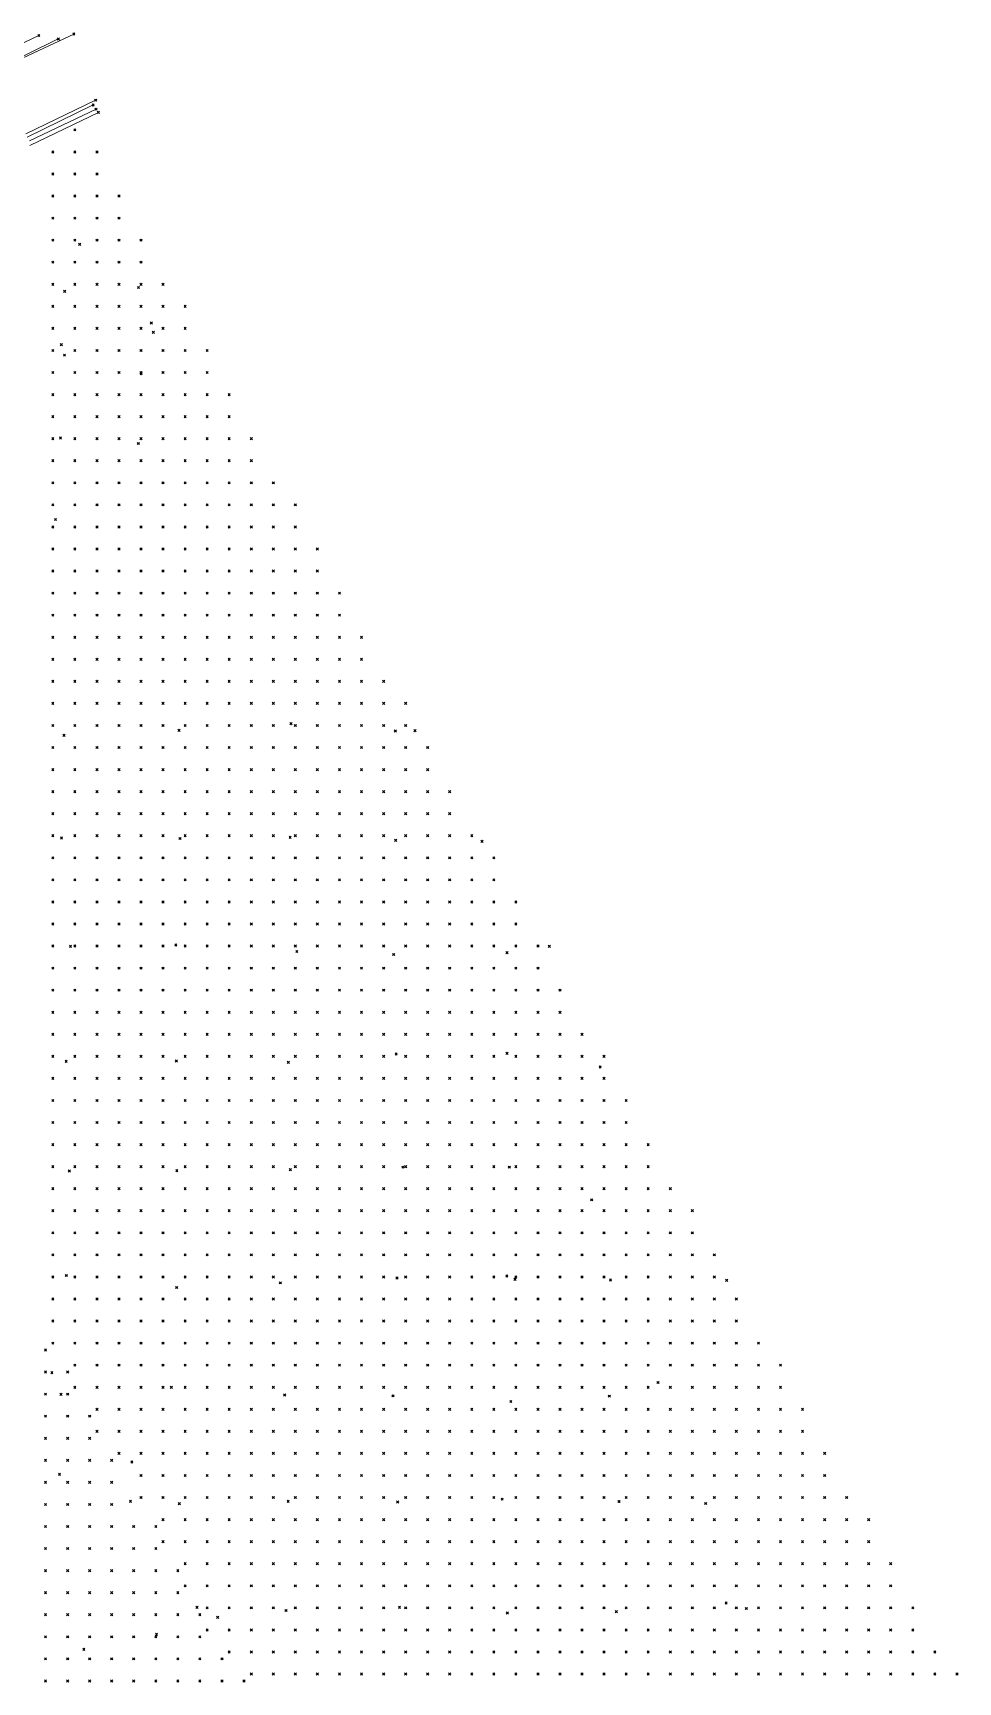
# Model space of a CAD drawing. Header units: metres. Extents: x 441556 to 446409, y 432338 to 461058.
# Drawn here: x 446003.3 to 446129.1, y 433655.2 to 433879.4 of the extents above; entities that cross this region are included whole.
import ezdxf

# ---------------------------------------------------------------- set-up
doc = ezdxf.new("R2010")
doc.units = ezdxf.units.M
doc.header["$MEASUREMENT"] = 0
doc.header["$PDMODE"] = 35
doc.header["$PDSIZE"] = 0.15
for name, color, linetype, lineweight in [('DTM-BRE-RevN_GRP_CANAL IRIGATIE SUS', 2, 'Continuous', 0), ('DTM-BRE-RevN_GRP_CAROSABIL', 2, 'Continuous', 0), ('DTM-BRE-RevN_GRP_DIG', 2, 'Continuous', 0), ('DTM-BRE-RevN_GRP_Fund canal', 2, 'Continuous', 0), ('DTM-NOK-RevN_LIDAR_co_lidar', 91, 'Continuous', 0), ('DTM-NOK-RevN_RTK', 32, 'Continuous', 0)]:
    doc.layers.add(name, color=color, linetype=linetype, lineweight=lineweight)

msp = doc.modelspace()

# ---------------------------------------------------------------- linework, layer by layer
at = {"layer": 'DTM-BRE-RevN_GRP_CANAL IRIGATIE SUS'}
for p, q in [((446008.831, 433879.295, 326.849), (445988.778, 433869.981, 326.567)), ((446011.79, 433870.316, 323.533), (446002.304, 433865.721, 323.466)), ((446012.159, 433868.646, 323.503), (446002.849, 433864.138, 323.39))]:
    msp.add_line(p, q, dxfattribs=at)
at = {"layer": 'DTM-BRE-RevN_GRP_CAROSABIL'}
msp.add_line((445984.549, 433869.821, 326.751), (446004.065, 433879.098, 326.911), dxfattribs=at)
at = {"layer": 'DTM-BRE-RevN_GRP_DIG'}
msp.add_line((445996.286, 433873.548, 326.573), (446006.71, 433878.627, 326.843), dxfattribs=at)
at = {"layer": 'DTM-BRE-RevN_GRP_Fund canal'}
for p, q in [((446011.448, 433869.666, 322.959), (446002.462, 433865.267, 322.933)), ((446011.849, 433869.082, 322.89), (446002.786, 433864.765, 322.902))]:
    msp.add_line(p, q, dxfattribs=at)
at = {"layer": 'DTM-NOK-RevN_LIDAR_co_lidar'}
for p in [(446008.963, 433866.27, 323.148), (446005.964, 433863.271, 323.372), (446008.963, 433863.271, 323.593), (446011.963, 433863.271, 323.785), (446005.964, 433860.272, 323.721), (446008.963, 433860.272, 324.094), (446011.963, 433860.272, 324.452), (446005.964, 433857.272, 324.567), (446008.963, 433857.272, 324.608), (446011.963, 433857.272, 324.651), (446014.962, 433857.272, 324.688), (446005.964, 433854.273, 324.674), (446008.963, 433854.273, 324.728), (446011.963, 433854.273, 324.701), (446014.962, 433854.273, 324.797), (446005.964, 433851.274, 324.718), (446008.963, 433851.274, 324.765), (446011.963, 433851.274, 324.752), (446014.962, 433851.274, 324.766), (446017.961, 433851.274, 324.687), (446005.964, 433848.274, 324.565), (446008.963, 433848.274, 324.674), (446011.963, 433848.274, 324.725), (446014.962, 433848.274, 324.722), (446017.961, 433848.274, 324.729), (446005.964, 433845.275, 324.534), (446008.963, 433845.275, 324.57), (446011.963, 433845.275, 324.686), (446014.962, 433845.275, 324.655), (446017.961, 433845.275, 324.607), (446020.961, 433845.275, 324.619), (446005.964, 433842.275, 324.44), (446008.963, 433842.275, 324.473), (446011.963, 433842.275, 324.519), (446014.962, 433842.275, 324.533), (446017.961, 433842.275, 324.52), (446020.961, 433842.275, 324.547), (446023.96, 433842.275, 324.623), (446005.964, 433839.276, 324.429), (446008.963, 433839.276, 324.502), (446011.963, 433839.276, 324.637), (446014.962, 433839.276, 324.694), (446017.961, 433839.276, 324.736), (446020.961, 433839.276, 324.803), (446023.96, 433839.276, 325.004), (446005.964, 433836.277, 324.681), (446008.963, 433836.277, 324.736), (446011.963, 433836.277, 324.894), (446014.962, 433836.277, 325.069), (446017.961, 433836.277, 325.158), (446020.961, 433836.277, 325.152), (446023.96, 433836.277, 325.149), (446026.96, 433836.277, 325.147), (446005.964, 433833.277, 325.058), (446008.963, 433833.277, 325.032), (446011.963, 433833.277, 325.032), (446014.962, 433833.277, 325.088), (446017.961, 433833.277, 325.131), (446020.961, 433833.277, 325.164), (446023.96, 433833.277, 325.169), (446026.96, 433833.277, 325.177), (446005.964, 433830.278, 325.024), (446008.963, 433830.278, 325.02), (446011.963, 433830.278, 325.019), (446014.962, 433830.278, 325.078), (446017.961, 433830.278, 325.155), (446020.961, 433830.278, 325.199), (446023.96, 433830.278, 325.191), (446026.96, 433830.278, 325.173), (446029.959, 433830.278, 325.175), (446005.964, 433827.278, 325.026), (446008.963, 433827.278, 325.054), (446011.963, 433827.278, 325.051), (446014.962, 433827.278, 325.07), (446017.961, 433827.278, 325.12), (446020.961, 433827.278, 325.144), (446023.96, 433827.278, 325.183), (446026.96, 433827.278, 325.227), (446029.959, 433827.278, 325.251), (446005.964, 433824.279, 325.02), (446008.963, 433824.279, 325.04), (446011.963, 433824.279, 325.063), (446014.962, 433824.279, 325.064), (446017.961, 433824.279, 325.14), (446020.961, 433824.279, 325.203), (446023.96, 433824.279, 325.252), (446026.96, 433824.279, 325.292), (446029.959, 433824.279, 325.321), (446032.958, 433824.279, 325.345), (446005.964, 433821.28, 325.084), (446008.963, 433821.28, 325.114), (446011.963, 433821.28, 325.131), (446014.962, 433821.28, 325.127), (446017.961, 433821.28, 325.164), (446020.961, 433821.28, 325.242), (446023.96, 433821.28, 325.285), (446026.96, 433821.28, 325.29), (446029.959, 433821.28, 325.295), (446032.958, 433821.28, 325.271), (446005.964, 433818.28, 325.043), (446008.963, 433818.28, 325.096), (446011.963, 433818.28, 325.094), (446014.962, 433818.28, 325.084), (446017.961, 433818.28, 325.09), (446020.961, 433818.28, 325.127), (446023.96, 433818.28, 325.189), (446026.96, 433818.28, 325.233), (446029.959, 433818.28, 325.276), (446032.958, 433818.28, 325.334), (446035.958, 433818.28, 325.356), (446005.964, 433815.281, 324.941), (446008.963, 433815.281, 324.985), (446011.963, 433815.281, 325.004), (446014.962, 433815.281, 325.043), (446017.961, 433815.281, 325.073), (446020.961, 433815.281, 325.133), (446023.96, 433815.281, 325.229), (446026.96, 433815.281, 325.284), (446029.959, 433815.281, 325.298), (446032.958, 433815.281, 325.358), (446035.958, 433815.281, 325.381), (446038.957, 433815.281, 325.38), (446005.964, 433812.282, 324.92), (446008.963, 433812.282, 324.987), (446011.963, 433812.282, 325.068), (446014.962, 433812.282, 325.108), (446017.961, 433812.282, 325.153), (446020.961, 433812.282, 325.196), (446023.96, 433812.282, 325.226), (446026.96, 433812.282, 325.282), (446029.959, 433812.282, 325.33), (446032.958, 433812.282, 325.397), (446035.958, 433812.282, 325.435), (446038.957, 433812.282, 325.493), (446005.964, 433809.282, 324.952), (446008.963, 433809.282, 325.034), (446011.963, 433809.282, 325.108), (446014.962, 433809.282, 325.161), (446017.961, 433809.282, 325.181), (446020.961, 433809.282, 325.277), (446023.96, 433809.282, 325.343), (446026.96, 433809.282, 325.402), (446029.959, 433809.282, 325.472), (446032.958, 433809.282, 325.513), (446035.958, 433809.282, 325.527), (446038.957, 433809.282, 325.545), (446041.956, 433809.282, 325.52), (446005.964, 433806.283, 325.009), (446008.963, 433806.283, 325.122), (446011.963, 433806.283, 325.231), (446014.962, 433806.283, 325.332), (446017.961, 433806.283, 325.402), (446020.961, 433806.283, 325.422), (446023.96, 433806.283, 325.444), (446026.96, 433806.283, 325.485), (446029.959, 433806.283, 325.504), (446032.958, 433806.283, 325.507), (446035.958, 433806.283, 325.474), (446038.957, 433806.283, 325.442), (446041.956, 433806.283, 325.409), (446005.964, 433803.283, 325.164), (446008.963, 433803.283, 325.318), (446011.963, 433803.283, 325.38), (446014.962, 433803.283, 325.441), (446017.961, 433803.283, 325.47), (446020.961, 433803.283, 325.459), (446023.96, 433803.283, 325.435), (446026.96, 433803.283, 325.394), (446029.959, 433803.283, 325.383), (446032.958, 433803.283, 325.416), (446035.958, 433803.283, 325.422), (446038.957, 433803.283, 325.487), (446041.956, 433803.283, 325.518), (446044.956, 433803.283, 325.563), (446005.964, 433800.284, 325.212), (446008.963, 433800.284, 325.305), (446011.963, 433800.284, 325.353), (446014.962, 433800.284, 325.372), (446017.961, 433800.284, 325.385), (446020.961, 433800.284, 325.389), (446023.96, 433800.284, 325.385), (446026.96, 433800.284, 325.4), (446029.959, 433800.284, 325.434), (446032.958, 433800.284, 325.492), (446035.958, 433800.284, 325.531), (446038.957, 433800.284, 325.558), (446041.956, 433800.284, 325.617), (446044.956, 433800.284, 325.655), (446005.964, 433797.285, 325.158), (446008.963, 433797.285, 325.269), (446011.963, 433797.285, 325.343), (446014.962, 433797.285, 325.409), (446017.961, 433797.285, 325.456), (446020.961, 433797.285, 325.457), (446023.96, 433797.285, 325.486), (446026.96, 433797.285, 325.514), (446029.959, 433797.285, 325.58), (446032.958, 433797.285, 325.607), (446035.958, 433797.285, 325.635), (446038.957, 433797.285, 325.684), (446041.956, 433797.285, 325.724), (446044.956, 433797.285, 325.766), (446047.955, 433797.285, 325.789), (446005.964, 433794.285, 325.205), (446008.963, 433794.285, 325.365), (446011.963, 433794.285, 325.423), (446014.962, 433794.285, 325.475), (446017.961, 433794.285, 325.551), (446020.961, 433794.285, 325.568), (446023.96, 433794.285, 325.589), (446026.96, 433794.285, 325.645), (446029.959, 433794.285, 325.648), (446032.958, 433794.285, 325.674), (446035.958, 433794.285, 325.695), (446038.957, 433794.285, 325.742), (446041.956, 433794.285, 325.764), (446044.956, 433794.285, 325.764), (446047.955, 433794.285, 325.741), (446005.964, 433791.286, 325.251), (446008.963, 433791.286, 325.356), (446011.963, 433791.286, 325.464), (446014.962, 433791.286, 325.563), (446017.961, 433791.286, 325.632), (446020.961, 433791.286, 325.669), (446023.96, 433791.286, 325.669), (446026.96, 433791.286, 325.678), (446029.959, 433791.286, 325.67), (446032.958, 433791.286, 325.691), (446035.958, 433791.286, 325.711), (446038.957, 433791.286, 325.697), (446041.956, 433791.286, 325.659), (446044.956, 433791.286, 325.651), (446047.955, 433791.286, 325.642), (446050.955, 433791.286, 325.574), (446005.964, 433788.286, 325.261), (446008.963, 433788.286, 325.315), (446011.963, 433788.286, 325.469), (446014.962, 433788.286, 325.529), (446017.961, 433788.286, 325.616), (446020.961, 433788.286, 325.65), (446023.96, 433788.286, 325.669), (446026.96, 433788.286, 325.656), (446029.959, 433788.286, 325.645), (446032.958, 433788.286, 325.609), (446035.958, 433788.286, 325.584), (446038.957, 433788.286, 325.54), (446041.956, 433788.286, 325.518), (446044.956, 433788.286, 325.539), (446047.955, 433788.286, 325.557), (446050.955, 433788.286, 325.593), (446053.954, 433788.286, 325.614), (446005.964, 433785.287, 325.22), (446008.963, 433785.287, 325.281), (446011.963, 433785.287, 325.415), (446014.962, 433785.287, 325.463), (446017.961, 433785.287, 325.546), (446020.961, 433785.287, 325.599), (446023.96, 433785.287, 325.606), (446026.96, 433785.287, 325.559), (446029.959, 433785.287, 325.5), (446032.958, 433785.287, 325.475), (446035.958, 433785.287, 325.479), (446038.957, 433785.287, 325.501), (446041.956, 433785.287, 325.542), (446044.956, 433785.287, 325.568), (446047.955, 433785.287, 325.584), (446050.955, 433785.287, 325.611), (446053.954, 433785.287, 325.675), (446005.964, 433782.288, 325.114), (446008.963, 433782.288, 325.229), (446011.963, 433782.288, 325.297), (446014.962, 433782.288, 325.352), (446017.961, 433782.288, 325.405), (446020.961, 433782.288, 325.456), (446023.96, 433782.288, 325.454), (446026.96, 433782.288, 325.482), (446029.959, 433782.288, 325.497), (446032.958, 433782.288, 325.522), (446035.958, 433782.288, 325.522), (446038.957, 433782.288, 325.546), (446041.956, 433782.288, 325.618), (446044.956, 433782.288, 325.653), (446047.955, 433782.288, 325.682), (446050.955, 433782.288, 325.74), (446053.954, 433782.288, 325.779), (446056.953, 433782.288, 325.811), (446005.964, 433779.288, 325.029), (446008.963, 433779.288, 325.133), (446011.963, 433779.288, 325.198), (446014.962, 433779.288, 325.251), (446017.961, 433779.288, 325.342), (446020.961, 433779.288, 325.445), (446023.96, 433779.288, 325.476), (446026.96, 433779.288, 325.496), (446029.959, 433779.288, 325.532), (446032.958, 433779.288, 325.587), (446035.958, 433779.288, 325.594), (446038.957, 433779.288, 325.64), (446041.956, 433779.288, 325.698), (446044.956, 433779.288, 325.721), (446047.955, 433779.288, 325.728), (446050.955, 433779.288, 325.754), (446053.954, 433779.288, 325.753), (446056.953, 433779.288, 325.814), (446005.964, 433776.289, 325.069), (446008.963, 433776.289, 325.13), (446011.963, 433776.289, 325.202), (446014.962, 433776.289, 325.272), (446017.961, 433776.289, 325.384), (446020.961, 433776.289, 325.467), (446023.96, 433776.289, 325.506), (446026.96, 433776.289, 325.556), (446029.959, 433776.289, 325.599), (446032.958, 433776.289, 325.638), (446035.958, 433776.289, 325.618), (446038.957, 433776.289, 325.64), (446041.956, 433776.289, 325.687), (446044.956, 433776.289, 325.719), (446047.955, 433776.289, 325.76), (446050.955, 433776.289, 325.782), (446053.954, 433776.289, 325.834), (446056.953, 433776.289, 325.902), (446059.953, 433776.289, 325.897), (446005.964, 433773.29, 325.106), (446008.963, 433773.29, 325.132), (446011.963, 433773.29, 325.198), (446014.962, 433773.29, 325.289), (446017.961, 433773.29, 325.416), (446020.961, 433773.29, 325.513), (446023.96, 433773.29, 325.547), (446026.96, 433773.29, 325.582), (446029.959, 433773.29, 325.598), (446032.958, 433773.29, 325.65), (446035.958, 433773.29, 325.645), (446038.957, 433773.29, 325.661), (446041.956, 433773.29, 325.714), (446044.956, 433773.29, 325.745), (446047.955, 433773.29, 325.786), (446050.955, 433773.29, 325.761), (446053.954, 433773.29, 325.787), (446056.953, 433773.29, 325.802), (446059.953, 433773.29, 325.829), (446005.964, 433770.29, 325.022), (446008.963, 433770.29, 325.049), (446011.963, 433770.29, 325.134), (446014.962, 433770.29, 325.227), (446017.961, 433770.29, 325.348), (446020.961, 433770.29, 325.519), (446023.96, 433770.29, 325.601), (446026.96, 433770.29, 325.627), (446029.959, 433770.29, 325.641), (446032.958, 433770.29, 325.695), (446035.958, 433770.29, 325.684), (446038.957, 433770.29, 325.659), (446041.956, 433770.29, 325.673), (446044.956, 433770.29, 325.725), (446047.955, 433770.29, 325.742), (446050.955, 433770.29, 325.745), (446053.954, 433770.29, 325.756), (446056.953, 433770.29, 325.763), (446059.953, 433770.29, 325.8), (446062.952, 433770.29, 325.831), (446005.964, 433767.291, 325.087), (446008.963, 433767.291, 325.109), (446011.963, 433767.291, 325.172), (446014.962, 433767.291, 325.216), (446017.961, 433767.291, 325.347), (446020.961, 433767.291, 325.493), (446023.96, 433767.291, 325.591), (446026.96, 433767.291, 325.665), (446029.959, 433767.291, 325.698), (446032.958, 433767.291, 325.671), (446035.958, 433767.291, 325.641), (446038.957, 433767.291, 325.604), (446041.956, 433767.291, 325.682), (446044.956, 433767.291, 325.763), (446047.955, 433767.291, 325.773), (446050.955, 433767.291, 325.7), (446053.954, 433767.291, 325.72), (446056.953, 433767.291, 325.728), (446059.953, 433767.291, 325.756), (446062.952, 433767.291, 325.772), (446065.952, 433767.291, 325.802), (446005.964, 433764.291, 325.114), (446008.963, 433764.291, 325.165), (446011.963, 433764.291, 325.2), (446014.962, 433764.291, 325.287), (446017.961, 433764.291, 325.371), (446020.961, 433764.291, 325.453), (446023.96, 433764.291, 325.561), (446026.96, 433764.291, 325.611), (446029.959, 433764.291, 325.639), (446032.958, 433764.291, 325.551), (446035.958, 433764.291, 325.553), (446038.957, 433764.291, 325.545), (446041.956, 433764.291, 325.596), (446044.956, 433764.291, 325.602), (446047.955, 433764.291, 325.619), (446050.955, 433764.291, 325.644), (446053.954, 433764.291, 325.64), (446056.953, 433764.291, 325.665), (446059.953, 433764.291, 325.697), (446062.952, 433764.291, 325.736), (446065.952, 433764.291, 325.828), (446005.964, 433761.292, 325.215), (446008.963, 433761.292, 325.3), (446011.963, 433761.292, 325.411), (446014.962, 433761.292, 325.41), (446017.961, 433761.292, 325.382), (446020.961, 433761.292, 325.387), (446023.96, 433761.292, 325.508), (446026.96, 433761.292, 325.603), (446029.959, 433761.292, 325.573), (446032.958, 433761.292, 325.511), (446035.958, 433761.292, 325.515), (446038.957, 433761.292, 325.489), (446041.956, 433761.292, 325.522), (446044.956, 433761.292, 325.515), (446047.955, 433761.292, 325.552), (446050.955, 433761.292, 325.606), (446053.954, 433761.292, 325.638), (446056.953, 433761.292, 325.693), (446059.953, 433761.292, 325.826), (446062.952, 433761.292, 325.921), (446065.952, 433761.292, 326.02), (446068.951, 433761.292, 326.067), (446005.964, 433758.293, 325.301), (446008.963, 433758.293, 325.369), (446011.963, 433758.293, 325.408), (446014.962, 433758.293, 325.386), (446017.961, 433758.293, 325.347), (446020.961, 433758.293, 325.337), (446023.96, 433758.293, 325.473), (446026.96, 433758.293, 325.614), (446029.959, 433758.293, 325.588), (446032.958, 433758.293, 325.494), (446035.958, 433758.293, 325.439), (446038.957, 433758.293, 325.437), (446041.956, 433758.293, 325.477), (446044.956, 433758.293, 325.497), (446047.955, 433758.293, 325.643), (446050.955, 433758.293, 325.786), (446053.954, 433758.293, 325.87), (446056.953, 433758.293, 325.874), (446059.953, 433758.293, 325.931), (446062.952, 433758.293, 325.978), (446065.952, 433758.293, 326.067), (446068.951, 433758.293, 326.078), (446005.964, 433755.293, 325.247), (446008.963, 433755.293, 325.239), (446011.963, 433755.293, 325.277), (446014.962, 433755.293, 325.288), (446017.961, 433755.293, 325.274), (446020.961, 433755.293, 325.307), (446023.96, 433755.293, 325.392), (446026.96, 433755.293, 325.452), (446029.959, 433755.293, 325.476), (446032.958, 433755.293, 325.499), (446035.958, 433755.293, 325.451), (446038.957, 433755.293, 325.487), (446041.956, 433755.293, 325.643), (446044.956, 433755.293, 325.688), (446047.955, 433755.293, 325.743), (446050.955, 433755.293, 325.832), (446053.954, 433755.293, 325.921), (446056.953, 433755.293, 325.9), (446059.953, 433755.293, 325.924), (446062.952, 433755.293, 325.939), (446065.952, 433755.293, 325.999), (446068.951, 433755.293, 326.005), (446071.95, 433755.293, 326.022), (446005.964, 433752.294, 325.112), (446008.963, 433752.294, 325.116), (446011.963, 433752.294, 325.148), (446014.962, 433752.294, 325.193), (446017.961, 433752.294, 325.181), (446020.961, 433752.294, 325.301), (446023.96, 433752.294, 325.442), (446026.96, 433752.294, 325.523), (446029.959, 433752.294, 325.565), (446032.958, 433752.294, 325.642), (446035.958, 433752.294, 325.683), (446038.957, 433752.294, 325.718), (446041.956, 433752.294, 325.706), (446044.956, 433752.294, 325.762), (446047.955, 433752.294, 325.791), (446050.955, 433752.294, 325.84), (446053.954, 433752.294, 325.844), (446056.953, 433752.294, 325.842), (446059.953, 433752.294, 325.879), (446062.952, 433752.294, 325.912), (446065.952, 433752.294, 325.949), (446068.951, 433752.294, 325.953), (446071.95, 433752.294, 325.999), (446005.964, 433749.294, 325.041), (446008.963, 433749.294, 325.07), (446011.963, 433749.294, 325.101), (446014.962, 433749.294, 325.132), (446017.961, 433749.294, 325.172), (446020.961, 433749.294, 325.38), (446023.96, 433749.294, 325.522), (446026.96, 433749.294, 325.613), (446029.959, 433749.294, 325.71), (446032.958, 433749.294, 325.741), (446035.958, 433749.294, 325.801), (446038.957, 433749.294, 325.732), (446041.956, 433749.294, 325.709), (446044.956, 433749.294, 325.722), (446047.955, 433749.294, 325.743), (446050.955, 433749.294, 325.786), (446053.954, 433749.294, 325.779), (446056.953, 433749.294, 325.772), (446059.953, 433749.294, 325.873), (446062.952, 433749.294, 325.901), (446065.952, 433749.294, 325.901), (446068.951, 433749.294, 325.887), (446071.95, 433749.294, 325.962), (446074.95, 433749.294, 326.137), (446005.964, 433746.295, 325.03), (446008.963, 433746.295, 325.118), (446011.963, 433746.295, 325.242), (446014.962, 433746.295, 325.28), (446017.961, 433746.295, 325.366), (446020.961, 433746.295, 325.47), (446023.96, 433746.295, 325.534), (446026.96, 433746.295, 325.636), (446029.959, 433746.295, 325.732), (446032.958, 433746.295, 325.774), (446035.958, 433746.295, 325.762), (446038.957, 433746.295, 325.677), (446041.956, 433746.295, 325.662), (446044.956, 433746.295, 325.668), (446047.955, 433746.295, 325.755), (446050.955, 433746.295, 325.767), (446053.954, 433746.295, 325.763), (446056.953, 433746.295, 325.793), (446059.953, 433746.295, 325.824), (446062.952, 433746.295, 325.846), (446065.952, 433746.295, 325.88), (446068.951, 433746.295, 325.947), (446071.95, 433746.295, 326.061), (446074.95, 433746.295, 326.253), (446005.964, 433743.296, 325.145), (446008.963, 433743.296, 325.232), (446011.963, 433743.296, 325.35), (446014.962, 433743.296, 325.431), (446017.961, 433743.296, 325.55), (446020.961, 433743.296, 325.614), (446023.96, 433743.296, 325.592), (446026.96, 433743.296, 325.612), (446029.959, 433743.296, 325.647), (446032.958, 433743.296, 325.713), (446035.958, 433743.296, 325.662), (446038.957, 433743.296, 325.655), (446041.956, 433743.296, 325.689), (446044.956, 433743.296, 325.701), (446047.955, 433743.296, 325.728), (446050.955, 433743.296, 325.746), (446053.954, 433743.296, 325.824), (446056.953, 433743.296, 325.856), (446059.953, 433743.296, 325.885), (446062.952, 433743.296, 325.924), (446065.952, 433743.296, 325.936), (446068.951, 433743.296, 326.044), (446071.95, 433743.296, 326.196), (446074.95, 433743.296, 326.351), (446077.949, 433743.296, 326.406), (446005.964, 433740.296, 325.268), (446008.963, 433740.296, 325.343), (446011.963, 433740.296, 325.408), (446014.962, 433740.296, 325.483), (446017.961, 433740.296, 325.577), (446020.961, 433740.296, 325.628), (446023.96, 433740.296, 325.613), (446026.96, 433740.296, 325.596), (446029.959, 433740.296, 325.597), (446032.958, 433740.296, 325.707), (446035.958, 433740.296, 325.678), (446038.957, 433740.296, 325.689), (446041.956, 433740.296, 325.717), (446044.956, 433740.296, 325.781), (446047.955, 433740.296, 325.847), (446050.955, 433740.296, 325.909), (446053.954, 433740.296, 325.943), (446056.953, 433740.296, 325.931), (446059.953, 433740.296, 325.982), (446062.952, 433740.296, 326.026), (446065.952, 433740.296, 326.009), (446068.951, 433740.296, 326.007), (446071.95, 433740.296, 326.171), (446074.95, 433740.296, 326.348), (446077.949, 433740.296, 326.357), (446080.948, 433740.296, 326.322), (446005.964, 433737.297, 325.34), (446008.963, 433737.297, 325.39), (446011.963, 433737.297, 325.472), (446014.962, 433737.297, 325.562), (446017.961, 433737.297, 325.632), (446020.961, 433737.297, 325.648), (446023.96, 433737.297, 325.608), (446026.96, 433737.297, 325.567), (446029.959, 433737.297, 325.551), (446032.958, 433737.297, 325.661), (446035.958, 433737.297, 325.738), (446038.957, 433737.297, 325.822), (446041.956, 433737.297, 325.907), (446044.956, 433737.297, 325.992), (446047.955, 433737.297, 326.07), (446050.955, 433737.297, 326.127), (446053.954, 433737.297, 326.129), (446056.953, 433737.297, 325.979), (446059.953, 433737.297, 325.976), (446062.952, 433737.297, 325.946), (446065.952, 433737.297, 325.991), (446068.951, 433737.297, 326.142), (446071.95, 433737.297, 326.398), (446074.95, 433737.297, 326.629), (446077.949, 433737.297, 326.394), (446080.948, 433737.297, 326.337), (446005.964, 433734.298, 325.406), (446008.963, 433734.298, 325.466), (446011.963, 433734.298, 325.514), (446014.962, 433734.298, 325.553), (446017.961, 433734.298, 325.609), (446020.961, 433734.298, 325.585), (446023.96, 433734.298, 325.6), (446026.96, 433734.298, 325.646), (446029.959, 433734.298, 325.72), (446032.958, 433734.298, 325.798), (446035.958, 433734.298, 325.915), (446038.957, 433734.298, 326.061), (446041.956, 433734.298, 326.097), (446044.956, 433734.298, 326.063), (446047.955, 433734.298, 326.085), (446050.955, 433734.298, 326.055), (446053.954, 433734.298, 326.005), (446056.953, 433734.298, 325.86), (446059.953, 433734.298, 325.888), (446062.952, 433734.298, 326.006), (446065.952, 433734.298, 326.425), (446068.951, 433734.298, 326.81), (446071.95, 433734.298, 326.665), (446074.95, 433734.298, 326.45), (446077.949, 433734.298, 326.454), (446080.948, 433734.298, 326.276), (446083.948, 433734.298, 326.723), (446005.964, 433731.298, 325.392), (446008.963, 433731.298, 325.422), (446011.963, 433731.298, 325.433), (446014.962, 433731.298, 325.455), (446017.961, 433731.298, 325.547), (446020.961, 433731.298, 325.529), (446023.96, 433731.298, 325.597), (446026.96, 433731.298, 325.7), (446029.959, 433731.298, 325.799), (446032.958, 433731.298, 325.899), (446035.958, 433731.298, 325.941), (446038.957, 433731.298, 326.049), (446041.956, 433731.298, 326.056), (446044.956, 433731.298, 326.02), (446047.955, 433731.298, 326.013), (446050.955, 433731.298, 325.954), (446053.954, 433731.298, 325.942), (446056.953, 433731.298, 325.885), (446059.953, 433731.298, 325.867), (446062.952, 433731.298, 326.08), (446065.952, 433731.298, 326.546), (446068.951, 433731.298, 326.871), (446071.95, 433731.298, 326.528), (446074.95, 433731.298, 326.417), (446077.949, 433731.298, 326.659), (446080.948, 433731.298, 326.207), (446083.948, 433731.298, 326.735), (446005.964, 433728.299, 325.336), (446008.963, 433728.299, 325.382), (446011.963, 433728.299, 325.385), (446014.962, 433728.299, 325.426), (446017.961, 433728.299, 325.5), (446020.961, 433728.299, 325.522), (446023.96, 433728.299, 325.587), (446026.96, 433728.299, 325.712), (446029.959, 433728.299, 325.795), (446032.958, 433728.299, 325.916), (446035.958, 433728.299, 325.899), (446038.957, 433728.299, 325.92), (446041.956, 433728.299, 325.915), (446044.956, 433728.299, 325.925), (446047.955, 433728.299, 325.927), (446050.955, 433728.299, 325.918), (446053.954, 433728.299, 325.905), (446056.953, 433728.299, 325.877), (446059.953, 433728.299, 325.937), (446062.952, 433728.299, 326.063), (446065.952, 433728.299, 326.286), (446068.951, 433728.299, 326.463), (446071.95, 433728.299, 326.413), (446074.95, 433728.299, 326.467), (446077.949, 433728.299, 326.639), (446080.948, 433728.299, 326.486), (446083.948, 433728.299, 326.759), (446086.947, 433728.299, 327.162), (446005.964, 433725.299, 325.321), (446008.963, 433725.299, 325.366), (446011.963, 433725.299, 325.401), (446014.962, 433725.299, 325.458), (446017.961, 433725.299, 325.484), (446020.961, 433725.299, 325.519), (446023.96, 433725.299, 325.593), (446026.96, 433725.299, 325.671), (446029.959, 433725.299, 325.752), (446032.958, 433725.299, 325.801), (446035.958, 433725.299, 325.811), (446038.957, 433725.299, 325.856), (446041.956, 433725.299, 325.867), (446044.956, 433725.299, 325.882), (446047.955, 433725.299, 325.899), (446050.955, 433725.299, 325.916), (446053.954, 433725.299, 325.946), (446056.953, 433725.299, 325.958), (446059.953, 433725.299, 326.026), (446062.952, 433725.299, 326.048), (446065.952, 433725.299, 326.065), (446068.951, 433725.299, 326.052), (446071.95, 433725.299, 326.253), (446074.95, 433725.299, 326.431), (446077.949, 433725.299, 326.565), (446080.948, 433725.299, 326.662), (446083.948, 433725.299, 327.187), (446086.947, 433725.299, 327.293), (446005.964, 433722.3, 325.363), (446008.963, 433722.3, 325.412), (446011.963, 433722.3, 325.441), (446014.962, 433722.3, 325.435), (446017.961, 433722.3, 325.485), (446020.961, 433722.3, 325.531), (446023.96, 433722.3, 325.621), (446026.96, 433722.3, 325.66), (446029.959, 433722.3, 325.683), (446032.958, 433722.3, 325.738), (446035.958, 433722.3, 325.781), (446038.957, 433722.3, 325.837), (446041.956, 433722.3, 325.873), (446044.956, 433722.3, 325.881), (446047.955, 433722.3, 325.906), (446050.955, 433722.3, 325.935), (446053.954, 433722.3, 325.972), (446056.953, 433722.3, 325.993), (446059.953, 433722.3, 326.017), (446062.952, 433722.3, 326.033), (446065.952, 433722.3, 326.037), (446068.951, 433722.3, 326.048), (446071.95, 433722.3, 326.123), (446074.95, 433722.3, 326.372), (446077.949, 433722.3, 326.497), (446080.948, 433722.3, 326.766), (446083.948, 433722.3, 327.276), (446086.947, 433722.3, 327.371), (446089.947, 433722.3, 327.29), (446005.964, 433719.301, 325.474), (446008.963, 433719.301, 325.51), (446011.963, 433719.301, 325.554), (446014.962, 433719.301, 325.541), (446017.961, 433719.301, 325.563), (446020.961, 433719.301, 325.599), (446023.96, 433719.301, 325.596), (446026.96, 433719.301, 325.614), (446029.959, 433719.301, 325.657), (446032.958, 433719.301, 325.707), (446035.958, 433719.301, 325.766), (446038.957, 433719.301, 325.816), (446041.956, 433719.301, 325.847), (446044.956, 433719.301, 325.879), (446047.955, 433719.301, 325.894), (446050.955, 433719.301, 325.923), (446053.954, 433719.301, 325.966), (446056.953, 433719.301, 325.999), (446059.953, 433719.301, 326.03), (446062.952, 433719.301, 326.05), (446065.952, 433719.301, 326.074), (446068.951, 433719.301, 326.062), (446071.95, 433719.301, 326.065), (446074.95, 433719.301, 326.286), (446077.949, 433719.301, 326.502), (446080.948, 433719.301, 326.709), (446083.948, 433719.301, 327.419), (446086.947, 433719.301, 327.456), (446089.947, 433719.301, 327.413), (446092.946, 433719.301, 327.306), (446005.964, 433716.301, 325.552), (446008.963, 433716.301, 325.487), (446011.963, 433716.301, 325.506), (446014.962, 433716.301, 325.515), (446017.961, 433716.301, 325.539), (446020.961, 433716.301, 325.557), (446023.96, 433716.301, 325.593), (446026.96, 433716.301, 325.622), (446029.959, 433716.301, 325.645), (446032.958, 433716.301, 325.665), (446035.958, 433716.301, 325.702), (446038.957, 433716.301, 325.76), (446041.956, 433716.301, 325.822), (446044.956, 433716.301, 325.881), (446047.955, 433716.301, 325.927), (446050.955, 433716.301, 325.947), (446053.954, 433716.301, 325.983), (446056.953, 433716.301, 326.015), (446059.953, 433716.301, 326.009), (446062.952, 433716.301, 326.022), (446065.952, 433716.301, 326.062), (446068.951, 433716.301, 326.028), (446071.95, 433716.301, 326.03), (446074.95, 433716.301, 326.149), (446077.949, 433716.301, 326.47), (446080.948, 433716.301, 326.498), (446083.948, 433716.301, 327.207), (446086.947, 433716.301, 327.446), (446089.947, 433716.301, 327.452), (446092.946, 433716.301, 327.372), (446005.964, 433713.302, 325.478), (446008.963, 433713.302, 325.452), (446011.963, 433713.302, 325.467), (446014.962, 433713.302, 325.491), (446017.961, 433713.302, 325.519), (446020.961, 433713.302, 325.545), (446023.96, 433713.302, 325.596), (446026.96, 433713.302, 325.629), (446029.959, 433713.302, 325.631), (446032.958, 433713.302, 325.669), (446035.958, 433713.302, 325.725), (446038.957, 433713.302, 325.775), (446041.956, 433713.302, 325.824), (446044.956, 433713.302, 325.844), (446047.955, 433713.302, 325.887), (446050.955, 433713.302, 325.932), (446053.954, 433713.302, 325.949), (446056.953, 433713.302, 325.973), (446059.953, 433713.302, 326.001), (446062.952, 433713.302, 326.004), (446065.952, 433713.302, 326.055), (446068.951, 433713.302, 326.011), (446071.95, 433713.302, 326.043), (446074.95, 433713.302, 326.117), (446077.949, 433713.302, 326.296), (446080.948, 433713.302, 326.543), (446083.948, 433713.302, 326.713), (446086.947, 433713.302, 327.288), (446089.947, 433713.302, 327.422), (446092.946, 433713.302, 327.408), (446095.945, 433713.302, 327.386), (446005.964, 433710.302, 325.446), (446008.963, 433710.302, 325.453), (446011.963, 433710.302, 325.461), (446014.962, 433710.302, 325.514), (446017.961, 433710.302, 325.55), (446020.961, 433710.302, 325.613), (446023.96, 433710.302, 325.641), (446026.96, 433710.302, 325.654), (446029.959, 433710.302, 325.676), (446032.958, 433710.302, 325.69), (446035.958, 433710.302, 325.718), (446038.957, 433710.302, 325.744), (446041.956, 433710.302, 325.787), (446044.956, 433710.302, 325.808), (446047.955, 433710.302, 325.851), (446050.955, 433710.302, 325.918), (446053.954, 433710.302, 325.953), (446056.953, 433710.302, 326.007), (446059.953, 433710.302, 326.08), (446062.952, 433710.302, 326.131), (446065.952, 433710.302, 326.181), (446068.951, 433710.302, 326.154), (446071.95, 433710.302, 326.154), (446074.95, 433710.302, 326.14), (446077.949, 433710.302, 326.168), (446080.948, 433710.302, 326.565), (446083.948, 433710.302, 326.594), (446086.947, 433710.302, 327.036), (446089.947, 433710.302, 327.352), (446092.946, 433710.302, 327.405), (446095.945, 433710.302, 327.351), (446005.964, 433707.303, 325.412), (446008.963, 433707.303, 325.48), (446011.963, 433707.303, 325.514), (446014.962, 433707.303, 325.55), (446017.961, 433707.303, 325.602), (446020.961, 433707.303, 325.596), (446023.96, 433707.303, 325.612), (446026.96, 433707.303, 325.665), (446029.959, 433707.303, 325.714), (446032.958, 433707.303, 325.693), (446035.958, 433707.303, 325.717), (446038.957, 433707.303, 325.725), (446041.956, 433707.303, 325.793), (446044.956, 433707.303, 325.835), (446047.955, 433707.303, 325.905), (446050.955, 433707.303, 326.014), (446053.954, 433707.303, 326.073), (446056.953, 433707.303, 326.104), (446059.953, 433707.303, 326.166), (446062.952, 433707.303, 326.181), (446065.952, 433707.303, 326.169), (446068.951, 433707.303, 326.087), (446071.95, 433707.303, 326.051), (446074.95, 433707.303, 326.048), (446077.949, 433707.303, 326.084), (446080.948, 433707.303, 326.667), (446083.948, 433707.303, 326.557), (446086.947, 433707.303, 326.693), (446089.947, 433707.303, 327.274), (446092.946, 433707.303, 327.359), (446095.945, 433707.303, 327.353), (446098.945, 433707.303, 327.344), (446005.964, 433704.304, 325.429), (446008.963, 433704.304, 325.488), (446011.963, 433704.304, 325.527), (446014.962, 433704.304, 325.587), (446017.961, 433704.304, 325.565), (446020.961, 433704.304, 325.614), (446023.96, 433704.304, 325.647), (446026.96, 433704.304, 325.673), (446029.959, 433704.304, 325.713), (446032.958, 433704.304, 325.745), (446035.958, 433704.304, 325.79), (446038.957, 433704.304, 325.862), (446041.956, 433704.304, 325.879), (446044.956, 433704.304, 325.935), (446047.955, 433704.304, 325.978), (446050.955, 433704.304, 326.033), (446053.954, 433704.304, 326.043), (446056.953, 433704.304, 326.03), (446059.953, 433704.304, 326.035), (446062.952, 433704.304, 326.018), (446065.952, 433704.304, 325.975), (446068.951, 433704.304, 325.943), (446071.95, 433704.304, 326.034), (446074.95, 433704.304, 326.12), (446077.949, 433704.304, 326.119), (446080.948, 433704.304, 326.656), (446083.948, 433704.304, 326.741), (446086.947, 433704.304, 326.74), (446089.947, 433704.304, 327.199), (446092.946, 433704.304, 327.302), (446095.945, 433704.304, 327.104), (446098.945, 433704.304, 327.019), (446004.973, 433700.366, 325.43), (446005.964, 433701.304, 325.442), (446008.963, 433701.304, 325.487), (446011.963, 433701.304, 325.533), (446014.962, 433701.304, 325.576), (446017.961, 433701.304, 325.615), (446020.961, 433701.304, 325.734), (446023.96, 433701.304, 325.795), (446026.96, 433701.304, 325.825), (446029.959, 433701.304, 325.855), (446032.958, 433701.304, 325.874), (446035.958, 433701.304, 325.876), (446038.957, 433701.304, 325.907), (446041.956, 433701.304, 325.867), (446044.956, 433701.304, 325.846), (446047.955, 433701.304, 325.831), (446050.955, 433701.304, 325.878), (446053.954, 433701.304, 325.901), (446056.953, 433701.304, 325.919), (446059.953, 433701.304, 325.946), (446062.952, 433701.304, 325.977), (446065.952, 433701.304, 326.025), (446068.951, 433701.304, 326.03), (446071.95, 433701.304, 326.126), (446074.95, 433701.304, 326.223), (446077.949, 433701.304, 326.216), (446080.948, 433701.304, 326.418), (446083.948, 433701.304, 326.929), (446086.947, 433701.304, 326.853), (446089.947, 433701.304, 326.88), (446092.946, 433701.304, 327.036), (446095.945, 433701.304, 327.003), (446098.945, 433701.304, 326.852), (446101.944, 433701.304, 326.679), (446008.963, 433698.305, 325.583), (446011.963, 433698.305, 325.67), (446014.962, 433698.305, 325.753), (446017.961, 433698.305, 325.79), (446020.961, 433698.305, 325.807), (446023.96, 433698.305, 325.85), (446026.96, 433698.305, 325.823), (446029.959, 433698.305, 325.826), (446032.958, 433698.305, 325.781), (446035.958, 433698.305, 325.758), (446038.957, 433698.305, 325.779), (446041.956, 433698.305, 325.798), (446044.956, 433698.305, 325.771), (446047.955, 433698.305, 325.827), (446050.955, 433698.305, 325.904), (446053.954, 433698.305, 325.988), (446056.953, 433698.305, 326.018), (446059.953, 433698.305, 325.981), (446062.952, 433698.305, 326), (446065.952, 433698.305, 326.021), (446068.951, 433698.305, 326.033), (446071.95, 433698.305, 326.13), (446074.95, 433698.305, 326.22), (446077.949, 433698.305, 326.302), (446080.948, 433698.305, 326.446), (446083.948, 433698.305, 327.054), (446086.947, 433698.305, 326.995), (446089.947, 433698.305, 326.909), (446092.946, 433698.305, 326.976), (446095.945, 433698.305, 327.08), (446098.945, 433698.305, 326.929), (446101.944, 433698.305, 326.733), (446104.944, 433698.305, 326.741), (446004.973, 433697.366, 325.547), (446007.973, 433697.366, 325.592), (446008.963, 433695.306, 325.617), (446011.963, 433695.306, 325.709), (446014.962, 433695.306, 325.705), (446017.961, 433695.306, 325.706), (446020.961, 433695.306, 325.655), (446023.96, 433695.306, 325.687), (446026.96, 433695.306, 325.714), (446029.959, 433695.306, 325.723), (446032.958, 433695.306, 325.771), (446035.958, 433695.306, 325.823), (446038.957, 433695.306, 325.867), (446041.956, 433695.306, 325.899), (446044.956, 433695.306, 325.915), (446047.955, 433695.306, 325.915), (446050.955, 433695.306, 325.934), (446053.954, 433695.306, 325.956), (446056.953, 433695.306, 325.981), (446059.953, 433695.306, 325.969), (446062.952, 433695.306, 325.988), (446065.952, 433695.306, 326.012), (446068.951, 433695.306, 326.024), (446071.95, 433695.306, 326.144), (446074.95, 433695.306, 326.265), (446077.949, 433695.306, 326.387), (446080.948, 433695.306, 326.479), (446083.948, 433695.306, 327.185), (446086.947, 433695.306, 327.086), (446089.947, 433695.306, 326.878), (446092.946, 433695.306, 326.815), (446095.945, 433695.306, 327.06), (446098.945, 433695.306, 326.939), (446101.944, 433695.306, 326.743), (446104.944, 433695.306, 326.699), (446004.973, 433694.367, 325.555), (446007.973, 433694.367, 325.561), (446004.973, 433691.368, 325.425), (446007.973, 433691.368, 325.473), (446010.972, 433691.368, 325.516), (446011.963, 433692.306, 325.508), (446014.962, 433692.306, 325.543), (446017.961, 433692.306, 325.587), (446020.961, 433692.306, 325.663), (446023.96, 433692.306, 325.736), (446026.96, 433692.306, 325.772), (446029.959, 433692.306, 325.802), (446032.958, 433692.306, 325.824), (446035.958, 433692.306, 325.847), (446038.957, 433692.306, 325.879), (446041.956, 433692.306, 325.897), (446044.956, 433692.306, 325.894), (446047.955, 433692.306, 325.906), (446050.955, 433692.306, 325.915), (446053.954, 433692.306, 325.939), (446056.953, 433692.306, 325.954), (446059.953, 433692.306, 326.029), (446062.952, 433692.306, 326.132), (446065.952, 433692.306, 326.102), (446068.951, 433692.306, 326.102), (446071.95, 433692.306, 326.147), (446074.95, 433692.306, 326.224), (446077.949, 433692.306, 326.413), (446080.948, 433692.306, 326.459), (446083.948, 433692.306, 326.783), (446086.947, 433692.306, 327.158), (446089.947, 433692.306, 326.681), (446092.946, 433692.306, 326.646), (446095.945, 433692.306, 326.868), (446098.945, 433692.306, 326.839), (446101.944, 433692.306, 326.806), (446104.944, 433692.306, 326.723), (446107.943, 433692.306, 326.75), (446011.963, 433689.307, 325.583), (446014.962, 433689.307, 325.605), (446017.961, 433689.307, 325.696), (446020.961, 433689.307, 325.713), (446023.96, 433689.307, 325.742), (446026.96, 433689.307, 325.732), (446029.959, 433689.307, 325.777), (446032.958, 433689.307, 325.775), (446035.958, 433689.307, 325.802), (446038.957, 433689.307, 325.816), (446041.956, 433689.307, 325.838), (446044.956, 433689.307, 325.85), (446047.955, 433689.307, 325.922), (446050.955, 433689.307, 326.005), (446053.954, 433689.307, 326.041), (446056.953, 433689.307, 326.075), (446059.953, 433689.307, 326.146), (446062.952, 433689.307, 326.09), (446065.952, 433689.307, 326.065), (446068.951, 433689.307, 326.068), (446071.95, 433689.307, 326.086), (446074.95, 433689.307, 326.199), (446077.949, 433689.307, 326.365), (446080.948, 433689.307, 326.427), (446083.948, 433689.307, 326.515), (446086.947, 433689.307, 327.069), (446089.947, 433689.307, 326.839), (446092.946, 433689.307, 326.724), (446095.945, 433689.307, 326.685), (446098.945, 433689.307, 326.641), (446101.944, 433689.307, 326.884), (446104.944, 433689.307, 326.741), (446107.943, 433689.307, 326.771), (446004.973, 433688.368, 325.405), (446007.973, 433688.368, 325.483), (446010.972, 433688.368, 325.557), (446014.962, 433686.307, 325.611), (446017.961, 433686.307, 325.656), (446020.961, 433686.307, 325.702), (446023.96, 433686.307, 325.701), (446026.96, 433686.307, 325.72), (446029.959, 433686.307, 325.733), (446032.958, 433686.307, 325.739), (446035.958, 433686.307, 325.807), (446038.957, 433686.307, 325.856), (446041.956, 433686.307, 325.869), (446044.956, 433686.307, 326.004), (446047.955, 433686.307, 325.93), (446050.955, 433686.307, 325.932), (446053.954, 433686.307, 325.959), (446056.953, 433686.307, 326.016), (446059.953, 433686.307, 326.095), (446062.952, 433686.307, 326.18), (446065.952, 433686.307, 326.227), (446068.951, 433686.307, 326.242), (446071.95, 433686.307, 326.18), (446074.95, 433686.307, 326.155), (446077.949, 433686.307, 326.203), (446080.948, 433686.307, 326.238), (446083.948, 433686.307, 326.299), (446086.947, 433686.307, 326.675), (446089.947, 433686.307, 326.948), (446092.946, 433686.307, 326.9), (446095.945, 433686.307, 326.614), (446098.945, 433686.307, 326.552), (446101.944, 433686.307, 326.881), (446104.944, 433686.307, 326.806), (446107.943, 433686.307, 326.799), (446110.942, 433686.307, 326.803), (446004.973, 433685.369, 325.4), (446007.973, 433685.369, 325.459), (446010.972, 433685.369, 325.519), (446013.972, 433685.369, 325.577), (446004.973, 433682.369, 325.406), (446007.973, 433682.369, 325.458), (446010.972, 433682.369, 325.505), (446013.972, 433682.369, 325.548), (446017.961, 433683.308, 325.667), (446020.961, 433683.308, 325.738), (446023.96, 433683.308, 325.73), (446026.96, 433683.308, 325.727), (446029.959, 433683.308, 325.725), (446032.958, 433683.308, 325.745), (446035.958, 433683.308, 325.798), (446038.957, 433683.308, 325.808), (446041.956, 433683.308, 325.832), (446044.956, 433683.308, 325.881), (446047.955, 433683.308, 325.946), (446050.955, 433683.308, 326.011), (446053.954, 433683.308, 325.991), (446056.953, 433683.308, 326.037), (446059.953, 433683.308, 326.077), (446062.952, 433683.308, 326.14), (446065.952, 433683.308, 326.193), (446068.951, 433683.308, 326.248), (446071.95, 433683.308, 326.086), (446074.95, 433683.308, 326.004), (446077.949, 433683.308, 326.025), (446080.948, 433683.308, 326.096), (446083.948, 433683.308, 326.075), (446086.947, 433683.308, 326.335), (446089.947, 433683.308, 327.009), (446092.946, 433683.308, 326.864), (446095.945, 433683.308, 326.591), (446098.945, 433683.308, 326.643), (446101.944, 433683.308, 327.016), (446104.944, 433683.308, 327.004), (446107.943, 433683.308, 326.799), (446110.942, 433683.308, 326.809), (446017.961, 433680.309, 325.634), (446020.961, 433680.309, 325.714), (446023.96, 433680.309, 325.668), (446026.96, 433680.309, 325.693), (446029.959, 433680.309, 325.708), (446032.958, 433680.309, 325.759), (446035.958, 433680.309, 325.787), (446038.957, 433680.309, 325.801), (446041.956, 433680.309, 325.825), (446044.956, 433680.309, 325.853), (446047.955, 433680.309, 325.851), (446050.955, 433680.309, 325.865), (446053.954, 433680.309, 325.856), (446056.953, 433680.309, 325.876), (446059.953, 433680.309, 325.925), (446062.952, 433680.309, 325.92), (446065.952, 433680.309, 325.905), (446068.951, 433680.309, 325.96), (446071.95, 433680.309, 326.004), (446074.95, 433680.309, 326.048), (446077.949, 433680.309, 326.123), (446080.948, 433680.309, 326.211), (446083.948, 433680.309, 326.171), (446086.947, 433680.309, 326.137), (446089.947, 433680.309, 326.732), (446092.946, 433680.309, 326.896), (446095.945, 433680.309, 326.72), (446098.945, 433680.309, 327.349), (446101.944, 433680.309, 327.468), (446104.944, 433680.309, 327.253), (446107.943, 433680.309, 326.826), (446110.942, 433680.309, 326.829), (446113.942, 433680.309, 326.848), (446004.973, 433679.37, 325.41), (446007.973, 433679.37, 325.45), (446010.972, 433679.37, 325.489), (446013.972, 433679.37, 325.537), (446020.961, 433677.309, 325.714), (446023.96, 433677.309, 325.737), (446026.96, 433677.309, 325.759), (446029.959, 433677.309, 325.673), (446032.958, 433677.309, 325.715), (446035.958, 433677.309, 325.708), (446038.957, 433677.309, 325.708), (446041.956, 433677.309, 325.717), (446044.956, 433677.309, 325.722), (446047.955, 433677.309, 325.673), (446050.955, 433677.309, 325.635), (446053.954, 433677.309, 325.64), (446056.953, 433677.309, 325.708), (446059.953, 433677.309, 325.812), (446062.952, 433677.309, 325.927), (446065.952, 433677.309, 326.02), (446068.951, 433677.309, 326.101), (446071.95, 433677.309, 326.121), (446074.95, 433677.309, 326.162), (446077.949, 433677.309, 326.174), (446080.948, 433677.309, 326.267), (446083.948, 433677.309, 326.288), (446086.947, 433677.309, 326.091), (446089.947, 433677.309, 326.424), (446092.946, 433677.309, 326.996), (446095.945, 433677.309, 326.913), (446098.945, 433677.309, 328.181), (446101.944, 433677.309, 328.244), (446104.944, 433677.309, 327.457), (446107.943, 433677.309, 326.962), (446110.942, 433677.309, 326.869), (446113.942, 433677.309, 326.845), (446116.941, 433677.309, 326.84), (446004.973, 433676.371, 325.411), (446007.973, 433676.371, 325.478), (446010.972, 433676.371, 325.531), (446013.972, 433676.371, 325.557), (446016.971, 433676.371, 325.602), (446019.97, 433676.371, 325.667), (446004.973, 433673.371, 325.444), (446007.973, 433673.371, 325.515), (446010.972, 433673.371, 325.568), (446013.972, 433673.371, 325.583), (446016.971, 433673.371, 325.611), (446019.97, 433673.371, 325.611), (446020.961, 433674.31, 325.625), (446023.96, 433674.31, 325.638), (446026.96, 433674.31, 325.652), (446029.959, 433674.31, 325.543), (446032.958, 433674.31, 325.497), (446035.958, 433674.31, 325.558), (446038.957, 433674.31, 325.548), (446041.956, 433674.31, 325.59), (446044.956, 433674.31, 325.594), (446047.955, 433674.31, 325.659), (446050.955, 433674.31, 325.712), (446053.954, 433674.31, 325.754), (446056.953, 433674.31, 325.847), (446059.953, 433674.31, 325.927), (446062.952, 433674.31, 325.999), (446065.952, 433674.31, 326.088), (446068.951, 433674.31, 326.133), (446071.95, 433674.31, 326.15), (446074.95, 433674.31, 326.169), (446077.949, 433674.31, 326.191), (446080.948, 433674.31, 326.284), (446083.948, 433674.31, 326.344), (446086.947, 433674.31, 326.19), (446089.947, 433674.31, 326.174), (446092.946, 433674.31, 327.029), (446095.945, 433674.31, 327.09), (446098.945, 433674.31, 327.085), (446101.944, 433674.31, 327.629), (446104.944, 433674.31, 327.455), (446107.943, 433674.31, 327.049), (446110.942, 433674.31, 326.893), (446113.942, 433674.31, 326.822), (446116.941, 433674.31, 326.788), (446023.96, 433671.31, 325.472), (446026.96, 433671.31, 325.437), (446029.959, 433671.31, 325.449), (446032.958, 433671.31, 325.499), (446035.958, 433671.31, 325.536), (446038.957, 433671.31, 325.644), (446041.956, 433671.31, 325.663), (446044.956, 433671.31, 325.73), (446047.955, 433671.31, 325.764), (446050.955, 433671.31, 325.796), (446053.954, 433671.31, 325.831), (446056.953, 433671.31, 325.898), (446059.953, 433671.31, 325.955), (446062.952, 433671.31, 326.03), (446065.952, 433671.31, 326.079), (446068.951, 433671.31, 326.103), (446071.95, 433671.31, 326.141), (446074.95, 433671.31, 326.163), (446077.949, 433671.31, 326.186), (446080.948, 433671.31, 326.274), (446083.948, 433671.31, 326.347), (446086.947, 433671.31, 326.263), (446089.947, 433671.31, 326.028), (446092.946, 433671.31, 326.622), (446095.945, 433671.31, 327.067), (446098.945, 433671.31, 326.855), (446101.944, 433671.31, 327.036), (446104.944, 433671.31, 327.234), (446107.943, 433671.31, 326.957), (446110.942, 433671.31, 326.894), (446113.942, 433671.31, 326.844), (446116.941, 433671.31, 326.797), (446119.94, 433671.31, 326.804), (446004.973, 433670.372, 325.373), (446007.973, 433670.372, 325.451), (446010.972, 433670.372, 325.509), (446013.972, 433670.372, 325.438), (446016.971, 433670.372, 325.436), (446019.97, 433670.372, 325.448), (446022.97, 433670.372, 325.443), (446023.96, 433668.311, 325.445), (446026.96, 433668.311, 325.517), (446029.959, 433668.311, 325.536), (446032.958, 433668.311, 325.578), (446035.958, 433668.311, 325.624), (446038.957, 433668.311, 325.695), (446041.956, 433668.311, 325.73), (446044.956, 433668.311, 325.776), (446047.955, 433668.311, 325.788), (446050.955, 433668.311, 325.793), (446053.954, 433668.311, 325.848), (446056.953, 433668.311, 325.91), (446059.953, 433668.311, 325.941), (446062.952, 433668.311, 325.993), (446065.952, 433668.311, 326.06), (446068.951, 433668.311, 326.102), (446071.95, 433668.311, 326.142), (446074.95, 433668.311, 326.183), (446077.949, 433668.311, 326.215), (446080.948, 433668.311, 326.282), (446083.948, 433668.311, 326.327), (446086.947, 433668.311, 326.284), (446089.947, 433668.311, 326.079), (446092.946, 433668.311, 326.127), (446095.945, 433668.311, 326.818), (446098.945, 433668.311, 326.792), (446101.944, 433668.311, 326.791), (446104.944, 433668.311, 327.187), (446107.943, 433668.311, 326.916), (446110.942, 433668.311, 326.888), (446113.942, 433668.311, 326.874), (446116.941, 433668.311, 326.837), (446119.94, 433668.311, 326.837), (446004.973, 433667.373, 325.209), (446007.973, 433667.373, 325.356), (446010.972, 433667.373, 325.435), (446013.972, 433667.373, 325.323), (446016.971, 433667.373, 325.308), (446019.97, 433667.373, 325.373), (446022.97, 433667.373, 325.445), (446004.973, 433664.373, 325.165), (446007.973, 433664.373, 325.282), (446010.972, 433664.373, 325.34), (446013.972, 433664.373, 325.338), (446016.971, 433664.373, 325.373), (446019.97, 433664.373, 325.428), (446022.97, 433664.373, 325.473), (446025.969, 433664.373, 325.501), (446026.96, 433665.312, 325.524), (446029.959, 433665.312, 325.537), (446032.958, 433665.312, 325.589), (446035.958, 433665.312, 325.647), (446038.957, 433665.312, 325.694), (446041.956, 433665.312, 325.713), (446044.956, 433665.312, 325.761), (446047.955, 433665.312, 325.778), (446050.955, 433665.312, 325.816), (446053.954, 433665.312, 325.871), (446056.953, 433665.312, 325.918), (446059.953, 433665.312, 325.96), (446062.952, 433665.312, 326.009), (446065.952, 433665.312, 326.074), (446068.951, 433665.312, 326.111), (446071.95, 433665.312, 326.168), (446074.95, 433665.312, 326.194), (446077.949, 433665.312, 326.226), (446080.948, 433665.312, 326.271), (446083.948, 433665.312, 326.276), (446086.947, 433665.312, 326.264), (446089.947, 433665.312, 326.149), (446092.946, 433665.312, 325.963), (446095.945, 433665.312, 326.524), (446098.945, 433665.312, 326.844), (446101.944, 433665.312, 326.75), (446104.944, 433665.312, 327.11), (446107.943, 433665.312, 326.975), (446110.942, 433665.312, 326.877), (446113.942, 433665.312, 326.899), (446116.941, 433665.312, 326.85), (446119.94, 433665.312, 326.826), (446122.94, 433665.312, 326.846), (446026.96, 433662.312, 325.477), (446029.959, 433662.312, 325.532), (446032.958, 433662.312, 325.603), (446035.958, 433662.312, 325.669), (446038.957, 433662.312, 325.704), (446041.956, 433662.312, 325.739), (446044.956, 433662.312, 325.787), (446047.955, 433662.312, 325.829), (446050.955, 433662.312, 325.849), (446053.954, 433662.312, 325.858), (446056.953, 433662.312, 325.914), (446059.953, 433662.312, 325.973), (446062.952, 433662.312, 326.012), (446065.952, 433662.312, 326.071), (446068.951, 433662.312, 326.088), (446071.95, 433662.312, 326.12), (446074.95, 433662.312, 326.142), (446077.949, 433662.312, 326.166), (446080.948, 433662.312, 326.191), (446083.948, 433662.312, 326.174), (446086.947, 433662.312, 326.185), (446089.947, 433662.312, 326.182), (446092.946, 433662.312, 325.982), (446095.945, 433662.312, 326.211), (446098.945, 433662.312, 326.927), (446101.944, 433662.312, 326.822), (446104.944, 433662.312, 326.934), (446107.943, 433662.312, 327.043), (446110.942, 433662.312, 326.831), (446113.942, 433662.312, 326.87), (446116.941, 433662.312, 326.836), (446119.94, 433662.312, 326.788), (446122.94, 433662.312, 326.8), (446004.973, 433661.374, 325.192), (446007.973, 433661.374, 325.245), (446010.972, 433661.374, 325.29), (446013.972, 433661.374, 325.341), (446016.971, 433661.374, 325.399), (446019.97, 433661.374, 325.438), (446022.97, 433661.374, 325.451), (446025.969, 433661.374, 325.463), (446029.959, 433659.313, 325.582), (446032.958, 433659.313, 325.649), (446035.958, 433659.313, 325.669), (446038.957, 433659.313, 325.711), (446041.956, 433659.313, 325.738), (446044.956, 433659.313, 325.803), (446047.955, 433659.313, 325.823), (446050.955, 433659.313, 325.822), (446053.954, 433659.313, 325.873), (446056.953, 433659.313, 325.896), (446059.953, 433659.313, 325.917), (446062.952, 433659.313, 325.952), (446065.952, 433659.313, 325.968), (446068.951, 433659.313, 325.987), (446071.95, 433659.313, 326.037), (446074.95, 433659.313, 326.07), (446077.949, 433659.313, 326.102), (446080.948, 433659.313, 326.136), (446083.948, 433659.313, 326.174), (446086.947, 433659.313, 326.189), (446089.947, 433659.313, 326.19), (446092.946, 433659.313, 326.143), (446095.945, 433659.313, 326.079), (446098.945, 433659.313, 326.814), (446101.944, 433659.313, 326.877), (446104.944, 433659.313, 326.986), (446107.943, 433659.313, 327.07), (446110.942, 433659.313, 326.869), (446113.942, 433659.313, 326.851), (446116.941, 433659.313, 326.861), (446119.94, 433659.313, 326.837), (446122.94, 433659.313, 326.839), (446125.939, 433659.313, 326.869), (446004.973, 433658.374, 325.162), (446007.973, 433658.374, 325.224), (446010.972, 433658.374, 325.288), (446013.972, 433658.374, 325.335), (446016.971, 433658.374, 325.388), (446019.97, 433658.374, 325.428), (446022.97, 433658.374, 325.447), (446025.969, 433658.374, 325.468), (446028.968, 433658.374, 325.539), (446004.973, 433655.375, 325.143), (446007.973, 433655.375, 325.219), (446010.972, 433655.375, 325.287), (446013.972, 433655.375, 325.329), (446016.971, 433655.375, 325.372), (446019.97, 433655.375, 325.416), (446022.97, 433655.375, 325.443), (446025.969, 433655.375, 325.474), (446028.968, 433655.375, 325.525), (446031.968, 433655.375, 325.59), (446032.958, 433656.314, 325.623), (446035.958, 433656.314, 325.682), (446038.957, 433656.314, 325.71), (446041.956, 433656.314, 325.759), (446044.956, 433656.314, 325.744), (446047.955, 433656.314, 325.759), (446050.955, 433656.314, 325.762), (446053.954, 433656.314, 325.79), (446056.953, 433656.314, 325.827), (446059.953, 433656.314, 325.837), (446062.952, 433656.314, 325.88), (446065.952, 433656.314, 325.912), (446068.951, 433656.314, 325.963), (446071.95, 433656.314, 326.005), (446074.95, 433656.314, 326.059), (446077.949, 433656.314, 326.101), (446080.948, 433656.314, 326.131), (446083.948, 433656.314, 326.142), (446086.947, 433656.314, 326.15), (446089.947, 433656.314, 326.207), (446092.946, 433656.314, 326.234), (446095.945, 433656.314, 326.054), (446098.945, 433656.314, 326.499), (446101.944, 433656.314, 326.827), (446104.944, 433656.314, 327.171), (446107.943, 433656.314, 327.178), (446110.942, 433656.314, 327.041), (446113.942, 433656.314, 326.892), (446116.941, 433656.314, 326.885), (446119.94, 433656.314, 326.896), (446122.94, 433656.314, 326.891), (446125.939, 433656.314, 326.886), (446128.939, 433656.314, 326.887)]:
    msp.add_point(p, dxfattribs=at)
at = {"layer": 'DTM-NOK-RevN_RTK'}
for p in [(446004.065, 433879.098, 326.911), (446008.831, 433879.295, 326.849), (446006.71, 433878.627, 326.843), (446011.79, 433870.316, 323.533), (446011.448, 433869.666, 322.959), (446011.849, 433869.082, 322.89), (446012.159, 433868.646, 323.503), (446009.631, 433850.703, 324.329), (446007.565, 433844.317, 324.611), (446017.623, 433844.844, 324.499), (446019.368, 433840.003, 324.554), (446019.635, 433838.741, 325.231), (446007.134, 433837.079, 324.546), (446007.558, 433835.63, 325.203), (446017.979, 433833.109, 325.102), (446007.006, 433824.366, 325.084), (446017.589, 433823.627, 325.191), (446006.326, 433813.29, 325.001), (446038.355, 433785.536, 325.526), (446007.489, 433783.953, 325.229), (446023.138, 433784.623, 325.557), (446052.563, 433784.545, 325.745), (446055.221, 433784.586, 325.776), (446007.151, 433769.973, 325.002), (446023.27, 433769.913, 325.589), (446038.242, 433770.085, 325.629), (446052.587, 433769.675, 325.743), (446064.331, 433769.52, 325.846), (446008.367, 433755.269, 325.214), (446022.695, 433755.435, 325.388), (446039.157, 433754.555, 325.678), (446052.323, 433754.15, 325.889), (446067.741, 433754.384, 325.958), (446073.514, 433755.268, 326.048), (446052.675, 433740.612, 325.825), (446067.737, 433740.71, 326.01), (446007.779, 433739.613, 325.315), (446022.761, 433739.665, 325.666), (446037.996, 433739.496, 325.706), (446080.417, 433738.851, 326.43), (446008.224, 433724.707, 325.359), (446022.829, 433724.762, 325.51), (446038.262, 433724.89, 325.801), (446053.567, 433725.221, 325.945), (446068.062, 433725.236, 325.988), (446079.255, 433720.79, 326.374), (446007.812, 433710.503, 325.464), (446022.822, 433708.869, 325.572), (446036.918, 433709.495, 325.744), (446052.767, 433710.15, 325.854), (446067.715, 433710.442, 326.207), (446068.829, 433709.984, 326.217), (446081.822, 433709.883, 326.547), (446097.628, 433709.829, 327.447), (446005.84, 433697.275, 325.557), (446022.084, 433695.28, 325.542), (446088.287, 433695.948, 326.591), (446007.074, 433694.333, 325.624), (446037.503, 433694.264, 325.866), (446052.247, 433694.143, 325.936), (446068.259, 433693.363, 326.117), (446081.675, 433694.101, 326.44), (446016.721, 433685.145, 325.587), (446006.869, 433683.455, 325.337), (446016.529, 433679.799, 325.543), (446023.166, 433679.478, 325.673), (446037.979, 433679.794, 325.815), (446052.874, 433679.707, 325.844), (446067.081, 433680.095, 325.903), (446082.958, 433679.777, 326.287), (446082.975, 433679.764, 326.286), (446094.776, 433679.506, 326.609), (446025.573, 433665.387, 325.543), (446028.398, 433664.03, 325.53), (446037.687, 433664.944, 325.69), (446053.118, 433665.38, 325.887), (446067.79, 433664.614, 326.094), (446082.608, 433664.803, 326.293), (446097.545, 433665.982, 326.933), (446100.297, 433665.225, 326.721), (446020.077, 433661.698, 325.362), (446010.186, 433659.671, 325.275)]:
    msp.add_point(p, dxfattribs=at)

doc.saveas('drawing.dxf')
